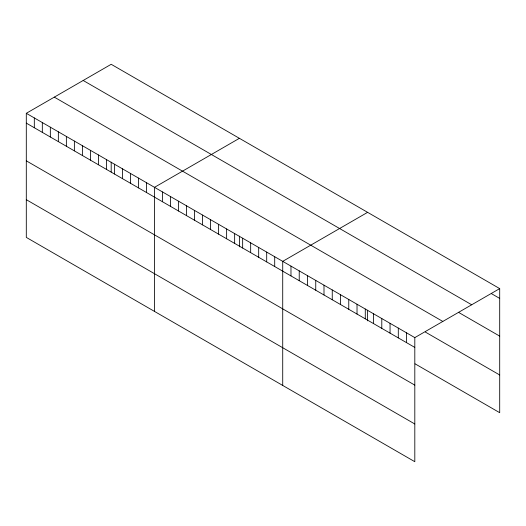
<?xml version="1.0" encoding="UTF-8"?>
<svg xmlns="http://www.w3.org/2000/svg" width="526" height="526" viewBox="0 0 526 526"><rect width="100%" height="100%" fill="white"/><g stroke="black" fill="none" stroke-linecap="round" stroke-linejoin="round"><path stroke-width="0.79" d="M26.3 113.307L414.81 337.613L414.81 461.703L26.3 237.397L26.3 113.307L111.19 64.297L499.7 288.603L499.7 412.693L415.08 363.834M239.396 138.318L154.512 187.328L154.512 311.418M367.608 212.34L282.718 261.35L282.718 385.44M414.81 337.613L499.7 288.603M491.442 293.646L499.7 298.413M83.174 80.471L471.69 304.778M458.422 312.293L499.7 336.127M54.309 97.132L442.826 321.439M425.396 332.084L499.7 374.979M26.3 123.117L414.81 347.423M26.3 160.825L414.81 385.131M26.3 199.683L414.81 423.989M406.559 332.846L406.559 342.656M398.3 328.079L398.3 337.889M390.049 323.312L390.049 333.122M381.791 318.546L381.791 328.355M373.532 313.779L373.532 323.589M367.608 310.195L367.608 320.853M365.281 309.012L365.281 318.822M357.022 304.245L357.022 314.055M348.764 299.478L348.764 309.288M340.513 294.718L340.513 304.521M332.254 289.951L332.254 299.754M323.996 285.184L323.996 294.987M315.745 280.417L315.745 290.22M307.486 275.65L307.486 285.454M299.228 270.883L299.228 280.687M290.977 266.117L290.977 275.92M274.704 256.721L274.704 266.531M266.695 252.099L266.695 261.902M258.68 247.47L258.68 257.28M250.665 242.841L250.665 252.651M242.65 238.219L242.65 248.022M239.396 236.174L239.396 246.832M234.642 233.59L234.642 243.4M226.627 228.968L226.627 238.771M218.612 224.339L218.612 234.149M210.604 219.71L210.604 229.52M202.589 215.088L202.589 224.891M194.574 210.459L194.574 220.269M186.559 205.83L186.559 215.64M178.551 201.208L178.551 211.011M170.536 196.579L170.536 206.389M162.521 191.957L162.521 201.76M146.498 182.7L146.498 192.509M138.483 178.077L138.483 187.881M130.468 173.448L130.468 183.258M122.459 168.82L122.459 178.63M114.444 164.197L114.444 174.001M111.19 162.153L111.19 171.989M106.43 159.569L106.43 169.379M98.415 154.946L98.415 164.75M90.406 150.318L90.406 160.128M82.391 145.689L82.391 155.499M74.376 141.067L74.376 150.87M66.368 136.438L66.368 146.248M58.353 131.816L58.353 141.619M50.338 127.187L50.338 136.99M42.323 122.558L42.323 132.368M34.315 117.936L34.315 127.739"/></g></svg>
